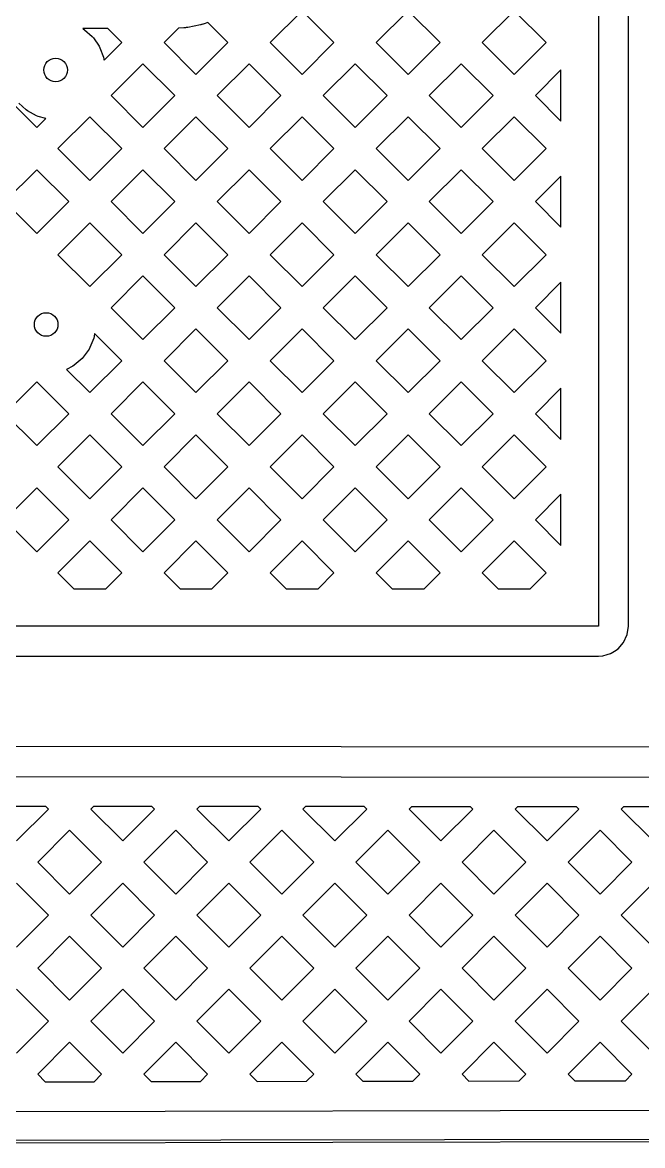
# Model space of a CAD drawing. Extents: x 54.1 to 108.3, y -71.2 to -40.8.
# Drawn here: x 75.65 to 86.15, y -71.19 to -52.18 of the extents above; entities that cross this region are included whole.
import ezdxf

# ---------------------------------------------------------------- set-up
doc = ezdxf.new("R2010")
doc.units = 0
doc.layers.add('BLACK', color=7, linetype='CONTINUOUS')

msp = doc.modelspace()

# ---------------------------------------------------------------- linework, layer by layer
at = {"layer": 'BLACK', "linetype": 'CONTINUOUS'}
for p, q in [((85.4, -46.22), (85.4, -62.4)), ((85.908, -62.4), (85.908, -46.22)), ((80.3823, -51.9756), (79.8421, -52.5158)), ((80.9226, -52.5158), (80.3823, -51.9756)), ((82.1784, -51.9756), (81.6382, -52.5158)), ((82.7186, -52.5158), (82.1784, -51.9756)), ((83.9744, -51.9756), (83.4342, -52.5158)), ((84.5147, -52.5158), (83.9744, -51.9756)), ((76.6694, -52.2795), (76.676, -52.283)), ((77.0942, -52.2795), (76.6694, -52.2795)), ((76.676, -52.283), (76.7009, -52.3003)), ((76.7009, -52.3003), (76.8288, -52.4143)), ((77.3305, -52.5158), (77.0942, -52.2795)), ((78.288, -52.2738), (78.0461, -52.5158)), ((78.3818, -52.2677), (78.288, -52.2738)), ((78.3859, -52.2673), (78.3818, -52.2677)), ((78.4024, -52.2657), (78.3859, -52.2673)), ((78.4065, -52.2652), (78.4024, -52.2657)), ((78.4228, -52.2631), (78.4065, -52.2652)), ((78.4269, -52.2625), (78.4228, -52.2631)), ((78.4433, -52.2598), (78.4269, -52.2625)), ((78.4474, -52.259), (78.4433, -52.2598)), ((78.6623, -52.2163), (78.4474, -52.259)), ((78.6663, -52.2154), (78.6623, -52.2163)), ((78.6825, -52.2116), (78.6663, -52.2154)), ((78.6865, -52.2106), (78.6825, -52.2116)), ((78.7024, -52.2064), (78.6865, -52.2106)), ((78.7064, -52.2052), (78.7024, -52.2064)), ((78.7223, -52.2004), (78.7064, -52.2052)), ((78.7262, -52.1992), (78.7223, -52.2004)), ((78.7887, -52.178), (78.7262, -52.1992)), ((79.1265, -52.5158), (78.7887, -52.178)), ((76.8288, -52.4143), (76.8488, -52.437)), ((76.8488, -52.437), (76.9459, -52.5782)), ((76.9459, -52.5782), (76.9599, -52.605)), ((76.9599, -52.605), (77.0205, -52.7653)), ((77.0303, -52.816), (77.3305, -52.5158)), ((78.0461, -52.5158), (78.5863, -53.056)), ((78.5863, -53.056), (79.1265, -52.5158)), ((79.8421, -52.5158), (80.3823, -53.056)), ((80.3823, -53.056), (80.9226, -52.5158)), ((81.6382, -52.5158), (82.1784, -53.056)), ((82.1784, -53.056), (82.7186, -52.5158)), ((82.7186, -52.5158), (82.7186, -52.5158)), ((83.4342, -52.5158), (83.9744, -53.056)), ((83.9744, -53.056), (84.5147, -52.5158)), ((77.0205, -52.7653), (77.0277, -52.7947)), ((77.0277, -52.7947), (77.0303, -52.816)), ((77.6883, -52.8736), (77.148, -53.4138)), ((78.2285, -53.4138), (77.6883, -52.8736)), ((79.4843, -52.8736), (78.9441, -53.4138)), ((80.0245, -53.4138), (79.4843, -52.8736)), ((81.2804, -52.8736), (80.7401, -53.4138)), ((81.8206, -53.4138), (81.2804, -52.8736)), ((83.0764, -52.8736), (82.5362, -53.4138)), ((83.6166, -53.4138), (83.0764, -52.8736)), ((84.766, -52.9801), (84.3322, -53.4138)), ((84.766, -53.8476), (84.766, -52.9801)), ((75.352, -53.4138), (75.8922, -53.9541)), ((77.148, -53.4138), (77.6883, -53.9541)), ((77.6883, -53.9541), (78.2285, -53.4138)), ((78.2285, -53.4138), (78.2285, -53.4138)), ((78.9441, -53.4138), (79.4843, -53.9541)), ((79.4843, -53.9541), (80.0245, -53.4138)), ((80.0245, -53.4138), (80.0245, -53.4138)), ((80.7401, -53.4138), (81.2804, -53.9541)), ((81.2804, -53.9541), (81.8206, -53.4138)), ((82.5362, -53.4138), (83.0764, -53.9541)), ((83.0764, -53.9541), (83.6166, -53.4138)), ((83.6166, -53.4138), (83.6166, -53.4138)), ((84.3322, -53.4138), (84.766, -53.8476)), ((75.7121, -53.6545), (75.5853, -53.5392)), ((75.7367, -53.6721), (75.7121, -53.6545)), ((75.8873, -53.7538), (75.7367, -53.6721)), ((75.9155, -53.765), (75.8873, -53.7538)), ((75.8922, -53.9541), (76.0468, -53.7994)), ((76.0468, -53.7994), (75.9155, -53.765)), ((76.7902, -53.7716), (76.25, -54.3118)), ((77.3305, -54.3118), (76.7902, -53.7716)), ((78.5863, -53.7716), (78.0461, -54.3118)), ((79.1265, -54.3118), (78.5863, -53.7716)), ((80.3823, -53.7716), (79.8421, -54.3118)), ((80.9226, -54.3118), (80.3823, -53.7716)), ((82.1784, -53.7716), (81.6382, -54.3118)), ((82.7186, -54.3118), (82.1784, -53.7716)), ((83.9744, -53.7716), (83.4342, -54.3118)), ((84.5147, -54.3118), (83.9744, -53.7716)), ((76.25, -54.3118), (76.7902, -54.8521)), ((76.7902, -54.8521), (77.3305, -54.3118)), ((78.0461, -54.3118), (78.5863, -54.8521)), ((78.5863, -54.8521), (79.1265, -54.3118)), ((79.1265, -54.3118), (79.1265, -54.3118)), ((79.8421, -54.3118), (80.3823, -54.8521)), ((80.3823, -54.8521), (80.9226, -54.3118)), ((81.6382, -54.3118), (82.1784, -54.8521)), ((82.1784, -54.8521), (82.7186, -54.3118)), ((82.7186, -54.3118), (82.7186, -54.3118)), ((83.4342, -54.3118), (83.9744, -54.8521)), ((83.9744, -54.8521), (84.5147, -54.3118)), ((75.8922, -54.6696), (75.352, -55.2099)), ((76.4324, -55.2099), (75.8922, -54.6696)), ((77.6883, -54.6696), (77.148, -55.2099)), ((78.2285, -55.2099), (77.6883, -54.6696)), ((79.4843, -54.6696), (78.9441, -55.2099)), ((80.0245, -55.2099), (79.4843, -54.6696)), ((81.2804, -54.6696), (80.7401, -55.2099)), ((81.8206, -55.2099), (81.2804, -54.6696)), ((83.0764, -54.6696), (82.5362, -55.2099)), ((83.6166, -55.2099), (83.0764, -54.6696)), ((84.766, -54.7761), (84.3322, -55.2099)), ((84.766, -55.6436), (84.766, -54.7761)), ((75.352, -55.2099), (75.8922, -55.7501)), ((75.8922, -55.7501), (76.4324, -55.2099)), ((77.148, -55.2099), (77.6883, -55.7501)), ((77.6883, -55.7501), (78.2285, -55.2099)), ((78.2285, -55.2099), (78.2285, -55.2099)), ((78.9441, -55.2099), (79.4843, -55.7501)), ((79.4843, -55.7501), (80.0245, -55.2099)), ((80.0245, -55.2099), (80.0245, -55.2099)), ((80.7401, -55.2099), (81.2804, -55.7501)), ((81.2804, -55.7501), (81.8206, -55.2099)), ((82.5362, -55.2099), (83.0764, -55.7501)), ((83.0764, -55.7501), (83.6166, -55.2099)), ((83.6166, -55.2099), (83.6166, -55.2099)), ((84.3322, -55.2099), (84.766, -55.6436)), ((76.7902, -55.5677), (76.25, -56.1079)), ((77.3305, -56.1079), (76.7902, -55.5677)), ((78.5863, -55.5677), (78.0461, -56.1079)), ((79.1265, -56.1079), (78.5863, -55.5677)), ((80.3823, -55.5677), (79.8421, -56.1079)), ((80.9226, -56.1079), (80.3823, -55.5677)), ((82.1784, -55.5677), (81.6382, -56.1079)), ((82.7186, -56.1079), (82.1784, -55.5677)), ((83.9744, -55.5677), (83.4342, -56.1079)), ((84.5147, -56.1079), (83.9744, -55.5677)), ((76.25, -56.1079), (76.7902, -56.6481)), ((76.7902, -56.6481), (77.3305, -56.1079)), ((78.0461, -56.1079), (78.5863, -56.6481)), ((78.5863, -56.6481), (79.1265, -56.1079)), ((79.1265, -56.1079), (79.1265, -56.1079)), ((79.8421, -56.1079), (80.3823, -56.6481)), ((80.3823, -56.6481), (80.9226, -56.1079)), ((81.6382, -56.1079), (82.1784, -56.6481)), ((82.1784, -56.6481), (82.7186, -56.1079)), ((82.7186, -56.1079), (82.7186, -56.1079)), ((83.4342, -56.1079), (83.9744, -56.6481)), ((83.9744, -56.6481), (84.5147, -56.1079)), ((77.6883, -56.4657), (77.148, -57.0059)), ((78.2285, -57.0059), (77.6883, -56.4657)), ((79.4843, -56.4657), (78.9441, -57.0059)), ((80.0245, -57.0059), (79.4843, -56.4657)), ((81.2804, -56.4657), (80.7401, -57.0059)), ((81.8206, -57.0059), (81.2804, -56.4657)), ((83.0764, -56.4657), (82.5362, -57.0059)), ((83.6166, -57.0059), (83.0764, -56.4657)), ((84.766, -56.5722), (84.3322, -57.0059)), ((84.766, -57.4397), (84.766, -56.5722)), ((77.148, -57.0059), (77.6883, -57.5462)), ((77.6883, -57.5462), (78.2285, -57.0059)), ((78.2285, -57.0059), (78.2285, -57.0059)), ((78.9441, -57.0059), (79.4843, -57.5462)), ((79.4843, -57.5462), (80.0245, -57.0059)), ((80.0245, -57.0059), (80.0245, -57.0059)), ((80.7401, -57.0059), (81.2804, -57.5462)), ((81.2804, -57.5462), (81.8206, -57.0059)), ((82.5362, -57.0059), (83.0764, -57.5462)), ((83.0764, -57.5462), (83.6166, -57.0059)), ((83.6166, -57.0059), (83.6166, -57.0059)), ((84.3322, -57.0059), (84.766, -57.4397)), ((78.5863, -57.3637), (78.0461, -57.9039)), ((79.1265, -57.9039), (78.5863, -57.3637)), ((80.3823, -57.3637), (79.8421, -57.9039)), ((80.9226, -57.9039), (80.3823, -57.3637)), ((82.1784, -57.3637), (81.6382, -57.9039)), ((82.7186, -57.9039), (82.1784, -57.3637)), ((83.9744, -57.3637), (83.4342, -57.9039)), ((84.5147, -57.9039), (83.9744, -57.3637)), ((76.8558, -57.5216), (76.7919, -57.6806)), ((76.8636, -57.4923), (76.8558, -57.5216)), ((76.8705, -57.444), (76.8636, -57.4923)), ((77.3305, -57.9039), (76.8705, -57.444)), ((76.7773, -57.7071), (76.6773, -57.8463)), ((76.7919, -57.6806), (76.7773, -57.7071)), ((76.5013, -57.9966), (76.3957, -58.0497)), ((76.5265, -57.9798), (76.5013, -57.9966)), ((76.6568, -57.8686), (76.5265, -57.9798)), ((76.6773, -57.8463), (76.6568, -57.8686)), ((76.7902, -58.4442), (77.3305, -57.9039)), ((78.0461, -57.9039), (78.5863, -58.4442)), ((78.5863, -58.4442), (79.1265, -57.9039)), ((79.8421, -57.9039), (80.3823, -58.4442)), ((80.3823, -58.4442), (80.9226, -57.9039)), ((81.6382, -57.9039), (82.1784, -58.4442)), ((82.1784, -58.4442), (82.7186, -57.9039)), ((83.4342, -57.9039), (83.9744, -58.4442)), ((83.9744, -58.4442), (84.5147, -57.9039)), ((76.3957, -58.0497), (76.7902, -58.4442)), ((75.8922, -58.2617), (75.352, -58.802)), ((76.4324, -58.802), (75.8922, -58.2617)), ((77.6883, -58.2617), (77.148, -58.802)), ((78.2285, -58.802), (77.6883, -58.2617)), ((79.4843, -58.2617), (78.9441, -58.802)), ((80.0245, -58.802), (79.4843, -58.2617)), ((81.2804, -58.2617), (80.7401, -58.802)), ((81.8206, -58.802), (81.2804, -58.2617)), ((83.0764, -58.2617), (82.5362, -58.802)), ((83.6166, -58.802), (83.0764, -58.2617)), ((84.766, -58.3682), (84.3322, -58.802)), ((84.766, -59.2357), (84.766, -58.3682)), ((75.352, -58.802), (75.8922, -59.3422)), ((75.8922, -59.3422), (76.4324, -58.802)), ((77.148, -58.802), (77.6883, -59.3422)), ((77.6883, -59.3422), (78.2285, -58.802)), ((78.2285, -58.802), (78.2285, -58.802)), ((78.9441, -58.802), (79.4843, -59.3422)), ((79.4843, -59.3422), (80.0245, -58.802)), ((80.0245, -58.802), (80.0245, -58.802)), ((80.7401, -58.802), (81.2804, -59.3422)), ((81.2804, -59.3422), (81.8206, -58.802)), ((82.5362, -58.802), (83.0764, -59.3422)), ((83.0764, -59.3422), (83.6166, -58.802)), ((83.6166, -58.802), (83.6166, -58.802)), ((84.3322, -58.802), (84.766, -59.2357)), ((76.7902, -59.1598), (76.25, -59.7)), ((77.3305, -59.7), (76.7902, -59.1598)), ((78.5863, -59.1598), (78.0461, -59.7)), ((79.1265, -59.7), (78.5863, -59.1598)), ((80.3823, -59.1598), (79.8421, -59.7)), ((80.9226, -59.7), (80.3823, -59.1598)), ((82.1784, -59.1598), (81.6382, -59.7)), ((82.7186, -59.7), (82.1784, -59.1598)), ((83.9744, -59.1598), (83.4342, -59.7)), ((84.5147, -59.7), (83.9744, -59.1598)), ((76.25, -59.7), (76.7902, -60.2402)), ((76.7902, -60.2402), (77.3305, -59.7)), ((78.0461, -59.7), (78.5863, -60.2402)), ((78.5863, -60.2402), (79.1265, -59.7)), ((79.1265, -59.7), (79.1265, -59.7)), ((79.8421, -59.7), (80.3823, -60.2402)), ((80.3823, -60.2402), (80.9226, -59.7)), ((81.6382, -59.7), (82.1784, -60.2402)), ((82.1784, -60.2402), (82.7186, -59.7)), ((82.7186, -59.7), (82.7186, -59.7)), ((83.4342, -59.7), (83.9744, -60.2402)), ((83.9744, -60.2402), (84.5147, -59.7)), ((75.8922, -60.0578), (75.352, -60.598)), ((76.4324, -60.598), (75.8922, -60.0578)), ((77.6883, -60.0578), (77.148, -60.598)), ((78.2285, -60.598), (77.6883, -60.0578)), ((79.4843, -60.0578), (78.9441, -60.598)), ((80.0245, -60.598), (79.4843, -60.0578)), ((81.2804, -60.0578), (80.7401, -60.598)), ((81.8206, -60.598), (81.2804, -60.0578)), ((83.0764, -60.0578), (82.5362, -60.598)), ((83.6166, -60.598), (83.0764, -60.0578)), ((84.766, -60.1643), (84.3322, -60.598)), ((84.766, -61.0318), (84.766, -60.1643)), ((75.352, -60.598), (75.8922, -61.1383)), ((75.8922, -61.1383), (76.4324, -60.598)), ((77.148, -60.598), (77.6883, -61.1383)), ((77.6883, -61.1383), (78.2285, -60.598)), ((78.2285, -60.598), (78.2285, -60.598)), ((78.9441, -60.598), (79.4843, -61.1383)), ((79.4843, -61.1383), (80.0245, -60.598)), ((80.0245, -60.598), (80.0245, -60.598)), ((80.7401, -60.598), (81.2804, -61.1383)), ((81.2804, -61.1383), (81.8206, -60.598)), ((82.5362, -60.598), (83.0764, -61.1383)), ((83.0764, -61.1383), (83.6166, -60.598)), ((83.6166, -60.598), (83.6166, -60.598)), ((84.3322, -60.598), (84.766, -61.0318)), ((76.7902, -60.9558), (76.25, -61.4961)), ((77.3305, -61.4961), (76.7902, -60.9558)), ((78.5863, -60.9558), (78.0461, -61.4961)), ((79.1265, -61.4961), (78.5863, -60.9558)), ((80.3823, -60.9558), (79.8421, -61.4961)), ((80.9226, -61.4961), (80.3823, -60.9558)), ((82.1784, -60.9558), (81.6382, -61.4961)), ((82.7186, -61.4961), (82.1784, -60.9558)), ((83.9744, -60.9558), (83.4342, -61.4961)), ((84.5147, -61.4961), (83.9744, -60.9558)), ((76.25, -61.4961), (76.5199, -61.766)), ((77.0605, -61.766), (77.3305, -61.4961)), ((78.0461, -61.4961), (78.316, -61.766)), ((78.8566, -61.766), (79.1265, -61.4961)), ((79.1265, -61.4961), (79.1265, -61.4961)), ((79.8421, -61.4961), (80.1121, -61.766)), ((80.6526, -61.766), (80.9226, -61.4961)), ((81.6382, -61.4961), (81.9081, -61.766)), ((82.4487, -61.766), (82.7186, -61.4961)), ((83.4342, -61.4961), (83.7042, -61.766)), ((84.2447, -61.766), (84.5147, -61.4961)), ((76.5199, -61.766), (77.0605, -61.766)), ((78.316, -61.766), (78.8566, -61.766)), ((80.1121, -61.766), (80.6526, -61.766)), ((81.9081, -61.766), (82.4487, -61.766)), ((83.7042, -61.766), (84.2447, -61.766)), ((85.4, -62.4), (68.1672, -62.4)), ((85.8274, -62.6746), (85.8874, -62.5431)), ((85.8874, -62.5431), (85.908, -62.4)), ((85.7327, -62.7839), (85.8274, -62.6746)), ((68.1672, -62.908), (85.4, -62.908)), ((85.4, -62.908), (85.4723, -62.9028)), ((85.4723, -62.9028), (85.5496, -62.8801)), ((85.5496, -62.8801), (85.6024, -62.8646)), ((85.6024, -62.8646), (85.611, -62.8621)), ((85.6024, -62.8646), (85.6024, -62.8646)), ((85.611, -62.8621), (85.6186, -62.8572)), ((85.6186, -62.8572), (85.6743, -62.8215)), ((85.6186, -62.8572), (85.6186, -62.8572)), ((85.6743, -62.8215), (85.7327, -62.7839)), ((81.0458, -64.4411), (55.1263, -64.4201)), ((91.9208, -64.45), (81.0458, -64.4411)), ((55.1304, -64.9281), (81.0454, -64.9491)), ((81.0454, -64.9491), (81.0454, -64.9491)), ((81.0454, -64.9491), (91.9204, -64.958)), ((76.0436, -65.4511), (75.0561, -65.4503)), ((75.5494, -66.0374), (76.0897, -65.4971)), ((76.0897, -65.4971), (76.0436, -65.4511)), ((76.8507, -65.4517), (76.8053, -65.4971)), ((76.8053, -65.4971), (77.3455, -66.0374)), ((77.8411, -65.4525), (76.8507, -65.4517)), ((77.3455, -66.0374), (77.8857, -65.4971)), ((77.8857, -65.4971), (77.8411, -65.4525)), ((78.6453, -65.4532), (78.6013, -65.4971)), ((78.6013, -65.4971), (79.1415, -66.0374)), ((79.6386, -65.454), (78.6453, -65.4532)), ((79.1415, -66.0374), (79.6818, -65.4971)), ((79.6818, -65.4971), (79.6386, -65.454)), ((79.6818, -65.4971), (79.6818, -65.4971)), ((80.4399, -65.4546), (80.3974, -65.4971)), ((80.3974, -65.4971), (80.9376, -66.0374)), ((81.045, -65.4551), (80.4399, -65.4546)), ((80.9376, -66.0374), (81.4778, -65.4971)), ((81.4362, -65.4555), (81.045, -65.4551)), ((81.4778, -65.4971), (81.4362, -65.4555)), ((82.2344, -65.4561), (82.1934, -65.4971)), ((82.1934, -65.4971), (82.7336, -66.0374)), ((83.2337, -65.4569), (82.2344, -65.4561)), ((82.7336, -66.0374), (83.2739, -65.4971)), ((83.2739, -65.4971), (83.2337, -65.4569)), ((84.029, -65.4576), (83.9895, -65.4971)), ((83.9895, -65.4971), (84.5297, -66.0374)), ((85.0312, -65.4584), (84.029, -65.4576)), ((84.5297, -66.0374), (85.0699, -65.4971)), ((85.0699, -65.4971), (85.0312, -65.4584)), ((85.8236, -65.459), (85.7855, -65.4971)), ((85.7855, -65.4971), (86.3258, -66.0374)), ((86.8287, -65.4598), (85.8236, -65.459)), ((76.4475, -65.8549), (75.9072, -66.3952)), ((76.9877, -66.3952), (76.4475, -65.8549)), ((78.2435, -65.8549), (77.7033, -66.3952)), ((78.7838, -66.3952), (78.2435, -65.8549)), ((80.0396, -65.8549), (79.4993, -66.3952)), ((80.5798, -66.3952), (80.0396, -65.8549)), ((81.8356, -65.8549), (81.2954, -66.3952)), ((82.3759, -66.3952), (81.8356, -65.8549)), ((83.6317, -65.8549), (83.0914, -66.3952)), ((84.1719, -66.3952), (83.6317, -65.8549)), ((85.4277, -65.8549), (84.8875, -66.3952)), ((85.968, -66.3952), (85.4277, -65.8549)), ((75.9072, -66.3952), (76.4475, -66.9354)), ((76.4475, -66.9354), (76.9877, -66.3952)), ((77.7033, -66.3952), (78.2435, -66.9354)), ((78.2435, -66.9354), (78.7837, -66.3952)), ((78.7837, -66.3952), (78.7838, -66.3952)), ((79.4993, -66.3952), (80.0396, -66.9354)), ((80.0396, -66.9354), (80.5798, -66.3952)), ((81.2954, -66.3952), (81.8356, -66.9354)), ((81.8356, -66.9354), (82.3759, -66.3952)), ((82.3759, -66.3952), (82.3759, -66.3952)), ((83.0914, -66.3952), (83.6317, -66.9354)), ((83.6317, -66.9354), (84.1719, -66.3952)), ((84.1719, -66.3952), (84.1719, -66.3952)), ((84.8875, -66.3952), (85.4277, -66.9354)), ((85.4277, -66.9354), (85.968, -66.3952)), ((76.0897, -67.2932), (75.5494, -66.753)), ((77.3455, -66.753), (76.8053, -67.2932)), ((77.8857, -67.2932), (77.3455, -66.753)), ((79.1415, -66.753), (78.6013, -67.2932)), ((79.6818, -67.2932), (79.1415, -66.753)), ((80.9376, -66.753), (80.3974, -67.2932)), ((81.4778, -67.2932), (80.9376, -66.753)), ((82.7336, -66.753), (82.1934, -67.2932)), ((83.2739, -67.2932), (82.7336, -66.753)), ((84.5297, -66.753), (83.9895, -67.2932)), ((85.0699, -67.2932), (84.5297, -66.753)), ((86.3258, -66.753), (85.7855, -67.2932)), ((75.5494, -67.8334), (76.0897, -67.2932)), ((76.0897, -67.2932), (76.0897, -67.2932)), ((76.8053, -67.2932), (77.3455, -67.8334)), ((77.3455, -67.8334), (77.8857, -67.2932)), ((78.6013, -67.2932), (79.1415, -67.8334)), ((79.1415, -67.8334), (79.6818, -67.2932)), ((79.6818, -67.2932), (79.6818, -67.2932)), ((80.3974, -67.2932), (80.9376, -67.8334)), ((80.9376, -67.8334), (81.4778, -67.2932)), ((82.1934, -67.2932), (82.7336, -67.8334)), ((82.7336, -67.8334), (83.2739, -67.2932)), ((83.2739, -67.2932), (83.2739, -67.2932)), ((83.9895, -67.2932), (84.5297, -67.8334)), ((84.5297, -67.8334), (85.0699, -67.2932)), ((85.7855, -67.2932), (86.3258, -67.8334)), ((76.4475, -67.651), (75.9072, -68.1912)), ((76.9877, -68.1912), (76.4475, -67.651)), ((78.2435, -67.651), (77.7033, -68.1912)), ((78.7838, -68.1912), (78.2435, -67.651)), ((80.0396, -67.651), (79.4993, -68.1912)), ((80.5798, -68.1912), (80.0396, -67.651)), ((81.8356, -67.651), (81.2954, -68.1912)), ((82.3759, -68.1912), (81.8356, -67.651)), ((83.6317, -67.651), (83.0914, -68.1912)), ((84.1719, -68.1912), (83.6317, -67.651)), ((85.4277, -67.651), (84.8875, -68.1912)), ((85.968, -68.1912), (85.4277, -67.651)), ((75.9072, -68.1912), (76.4475, -68.7314)), ((76.4475, -68.7314), (76.9877, -68.1912)), ((77.7033, -68.1912), (78.2435, -68.7314)), ((78.2435, -68.7314), (78.7837, -68.1912)), ((78.7837, -68.1912), (78.7838, -68.1912)), ((79.4993, -68.1912), (80.0396, -68.7314)), ((80.0396, -68.7314), (80.5798, -68.1912)), ((81.2954, -68.1912), (81.8356, -68.7314)), ((81.8356, -68.7314), (82.3759, -68.1912)), ((82.3759, -68.1912), (82.3759, -68.1912)), ((83.0914, -68.1912), (83.6317, -68.7314)), ((83.6317, -68.7314), (84.1719, -68.1912)), ((84.1719, -68.1912), (84.1719, -68.1912)), ((84.8875, -68.1912), (85.4277, -68.7314)), ((85.4277, -68.7314), (85.968, -68.1912)), ((76.0897, -69.0892), (75.5494, -68.549)), ((77.3455, -68.549), (76.8053, -69.0892)), ((77.8857, -69.0892), (77.3455, -68.549)), ((79.1415, -68.549), (78.6013, -69.0892)), ((79.6818, -69.0892), (79.1415, -68.549)), ((80.9376, -68.549), (80.3974, -69.0892)), ((81.4778, -69.0892), (80.9376, -68.549)), ((82.7336, -68.549), (82.1934, -69.0892)), ((83.2739, -69.0892), (82.7336, -68.549)), ((84.5297, -68.549), (83.9895, -69.0892)), ((85.0699, -69.0892), (84.5297, -68.549)), ((86.3258, -68.549), (85.7855, -69.0892)), ((75.5494, -69.6295), (76.0897, -69.0892)), ((76.0897, -69.0892), (76.0897, -69.0892)), ((76.8053, -69.0892), (77.3455, -69.6295)), ((77.3455, -69.6295), (77.8857, -69.0892)), ((78.6013, -69.0892), (79.1415, -69.6295)), ((79.1415, -69.6295), (79.6818, -69.0892)), ((79.6818, -69.0892), (79.6818, -69.0892)), ((80.3974, -69.0892), (80.9376, -69.6295)), ((80.9376, -69.6295), (81.4778, -69.0892)), ((82.1934, -69.0892), (82.7336, -69.6295)), ((82.7336, -69.6295), (83.2739, -69.0892)), ((83.2739, -69.0892), (83.2739, -69.0892)), ((83.9895, -69.0892), (84.5297, -69.6295)), ((84.5297, -69.6295), (85.0699, -69.0892)), ((85.7855, -69.0892), (86.3258, -69.6295)), ((76.4475, -69.447), (75.9072, -69.9873)), ((76.9877, -69.9873), (76.4475, -69.447)), ((78.2435, -69.447), (77.7033, -69.9873)), ((78.7837, -69.9873), (78.2435, -69.447)), ((80.0396, -69.447), (79.4993, -69.9873)), ((80.5798, -69.9873), (80.0396, -69.447)), ((81.8356, -69.447), (81.2954, -69.9873)), ((82.3759, -69.9873), (81.8356, -69.447)), ((83.6317, -69.447), (83.0914, -69.9873)), ((84.1719, -69.9873), (83.6317, -69.447)), ((85.4277, -69.447), (84.8875, -69.9873)), ((85.968, -69.9873), (85.4277, -69.447)), ((75.9072, -69.9873), (76.0355, -70.1155)), ((76.861, -70.114), (76.9877, -69.9873)), ((77.7033, -69.9873), (77.8282, -70.1122)), ((78.6603, -70.1107), (78.7838, -69.9873)), ((78.7838, -69.9873), (78.7837, -69.9873)), ((79.4993, -69.9873), (79.621, -70.1089)), ((80.4597, -70.1073), (80.5798, -69.9873)), ((81.2954, -69.9873), (81.4137, -70.1056)), ((82.2591, -70.104), (82.3759, -69.9873)), ((83.0914, -69.9873), (83.2065, -70.1023)), ((84.0585, -70.1007), (84.1719, -69.9873)), ((84.8875, -69.9873), (84.9992, -70.099)), ((85.8578, -70.0974), (85.968, -69.9873)), ((76.0355, -70.1155), (76.861, -70.114)), ((77.8282, -70.1122), (78.6603, -70.1107)), ((79.621, -70.1089), (80.4597, -70.1073)), ((81.4137, -70.1056), (82.2591, -70.104)), ((83.2065, -70.1023), (84.0585, -70.1007)), ((84.9992, -70.099), (85.8578, -70.0974)), ((90.1012, -70.5956), (68.1414, -70.6361)), ((108.29, -71.095), (54.09, -71.195)), ((54.115, -71.145), (108.265, -71.045))]:
    msp.add_line(p, q, dxfattribs=at)
at = {"layer": 'BLACK'}
for centre in [(76.21, -52.98), (76.05, -57.29)]:
    msp.add_circle(centre, 0.2, dxfattribs=at)

doc.saveas('drawing.dxf')
